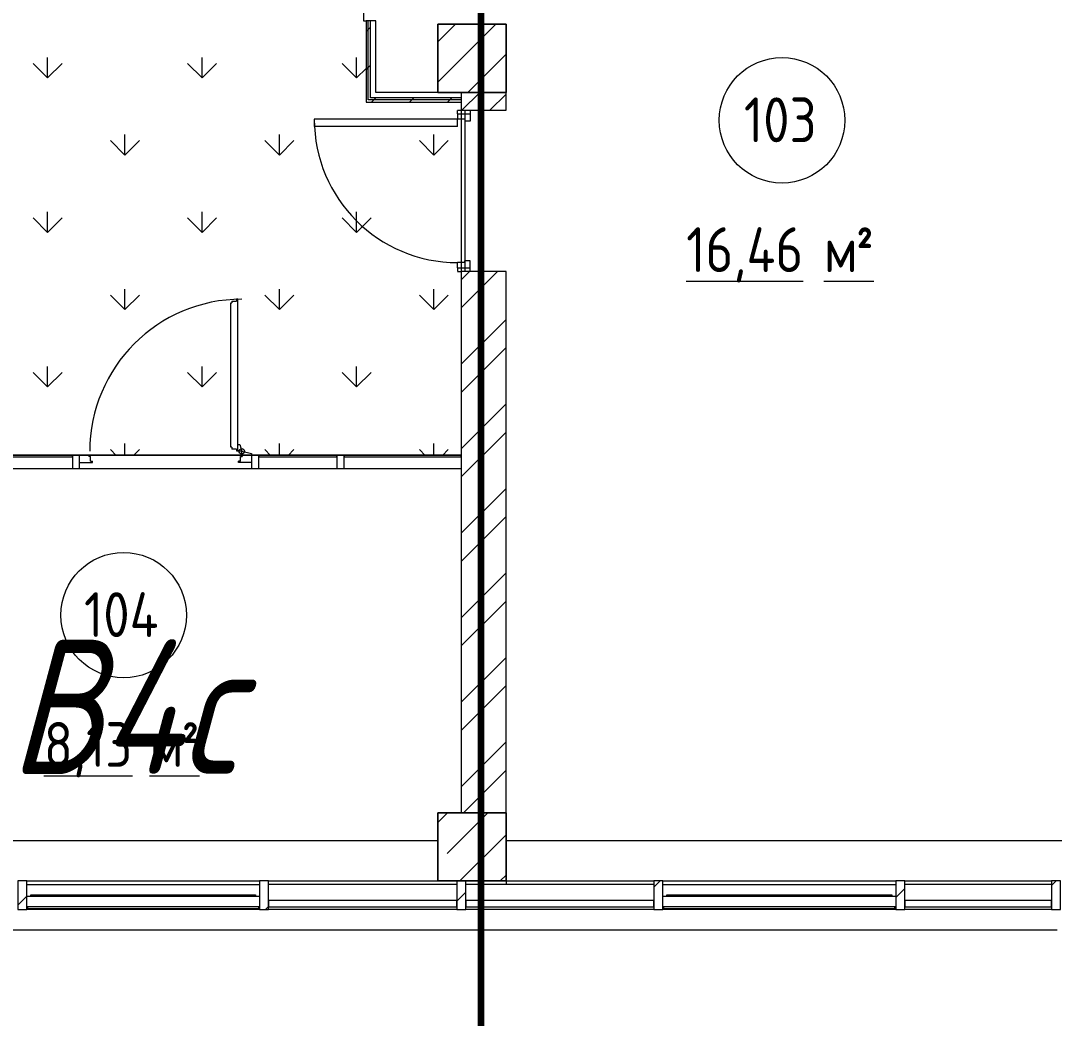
# Model space of a CAD drawing. Header units: millimetres. Extents: x -515342 to 330399, y -224905 to 507333.
# Drawn here: x -321022 to -315253, y -38691 to -33124 of the extents above; entities that cross this region are included whole.
import ezdxf

# ---------------------------------------------------------------- set-up
doc = ezdxf.new("R2010")
doc.units = ezdxf.units.MM
doc.linetypes.add('ASVP_Невидимые', pattern=[5, 3, -2])
doc.linetypes.add('ASVP_Штриховая_ш3 п1_5', pattern=[4.5, 3, -1.5])
doc.layers.get('0').update_dxf_attribs({"lineweight": 0})
for name, color, linetype, lineweight in [('Витраж', 7, 'Continuous', 0), ('Двери', 7, 'Continuous', 0), ('Линии разделители', 7, 'ASVP_Штриховая_ш3 п1_5', 0), ('Марки помещений', 7, 'Continuous', 0), ('Несущие колонны', 7, 'Continuous', 0), ('Окна', 7, 'Continuous', 0), ('Ответы', 4, 'Continuous', 0), ('Панели витража', 7, 'Continuous', 0), ('Перекрытие', 7, 'Continuous', 0), ('Стены внутренние', 7, 'Continuous', 0), ('Стены отделка', 7, 'Continuous', 0), ('Стены перегородки', 7, 'Continuous', 0), ('Стены штриховка', 7, 'Continuous', 0), ('экспертиза категории', 1, 'Continuous', 0), ('экспертиза условные обозначения', 1, 'Continuous', 0)]:
    doc.layers.add(name, color=color, linetype=linetype, lineweight=lineweight)
doc.styles.add('GOST Common_1', font='', dxfattribs={"width": 0.9, "height": 250})
doc.styles.add('GOST Common_2', font='', dxfattribs={"width": 0.9, "height": 250})
doc.styles.add('mytext', font='isocpeur.ttf', dxfattribs={"width": 0.8, "oblique": 14.999978})
doc.styles.get('GOST Common_1').set_extended_font_data('GOST Common')
doc.styles.get('GOST Common_2').set_extended_font_data('GOST Common')
pattern_1 = [(45, (-374753.14, -35598.53), (-106.066, 106.066), [])]

# ---------------------------------------------------------------- blocks, each defined once
blk = doc.blocks.new('Системная панель - АР_ПанельВитража_Cтеклопакет_Двухкамерный_36 мм-10100025-О_АР_П_1_0_000_План 1 этажа')
at = {"layer": 'Панели витража', "lineweight": 18}
for p, q in [((525, 36), (-525, 36)), ((-525, 36), (-525, 0)), ((-525, 0), (525, 0)), ((525, 0), (525, 36))]:
    blk.add_line(p, q, dxfattribs=at)
blk = doc.blocks.new('Прямоугольный импост - АР_Импост_50х140 _горизонтальный импост витража_-9706426-О_АР_П_1_0_000_План 1 этажа')
at = {"layer": 'Витраж'}
for p, q in [((53715, -2345.1), (52665, -2345.1)), ((53715, -2485.1), (52665, -2485.1))]:
    blk.add_line(p, q, dxfattribs=at)
blk = doc.blocks.new('Системная панель - АР_ПанельВитража_Cтеклопакет_Двухкамерный_36 мм-10100027-О_АР_П_1_0_000_План 1 этажа')
at = {"layer": 'Панели витража', "lineweight": 18}
for p, q in [((410, 36), (-410, 36)), ((-410, 36), (-410, 0)), ((-410, 0), (410, 0)), ((410, 0), (410, 36))]:
    blk.add_line(p, q, dxfattribs=at)
blk = doc.blocks.new('Прямоугольный импост - АР_Импост_50х140 _горизонтальный импост витража_-9962101-О_АР_П_1_0_000_План 1 этажа')
at = {"layer": 'Витраж'}
for p, q in [((59485, -2345.1), (58665, -2345.1)), ((59485, -2485.1), (58665, -2485.1))]:
    blk.add_line(p, q, dxfattribs=at)
blk = doc.blocks.new('Панели витража_Окно_Одностворчатое_ЭК69 - АР_Окно_Открывание Вверх-9962074-О_АР_П_1_0_000_План 1 этажа')
at = {"layer": 'Окна'}
for p, q in [((-650, 58.5), (650, 58.5)), ((-650, 0), (-650, 58.5)), ((-627.5, 67.5), (627.5, 67.5)), ((-627.5, 58.5), (-627.5, 67.5)), ((627.5, 67.5), (627.5, 58.5)), ((650, 58.5), (650, 0)), ((650, 0), (-650, 0)), ((-643.5, -10.5), (-643.5, 0)), ((643.5, 0), (643.5, -10.5)), ((643.5, -10.5), (-643.5, -10.5))]:
    blk.add_line(p, q, dxfattribs=at)
blk = doc.blocks.new('Прямоугольный импост - АР_Импост_50х160 _вертикальный импост витража_-9630991-О_АР_П_1_0_000_План 1 этажа')
at = {"layer": 'Витраж'}
h = blk.add_hatch(dxfattribs=at)
h.set_pattern_fill('FP_14', color=256, style=0, pattern_type=2)
h.set_pattern_definition([(315, (-59535, -2470.06), (106.066, 106.066), [])])
h.paths.add_polyline_path([(-50, 15), (0, 15), (0, -145), (-50, -145), (-50, -32.8)])
at = {"layer": 'Витраж', "lineweight": 18}
for p, q in [((-50, 15), (0, 15)), ((-50, -145), (-50, 15)), ((0, 15), (0, -145)), ((0, -145), (-50, -145))]:
    blk.add_line(p, q, dxfattribs=at)
blk = doc.blocks.new('Прямоугольный импост - АР_Импост_50х140 _горизонтальный импост витража_-9962069-О_АР_П_1_0_000_План 1 этажа')
at = {"layer": 'Витраж'}
for p, q in [((53765, -2345.1), (55065, -2345.1)), ((55065, -2485.1), (53765, -2485.1))]:
    blk.add_line(p, q, dxfattribs=at)
blk = doc.blocks.new('Прямоугольный импост - АР_Импост_50х160 _вертикальный импост витража_-V42-О_АР_П_1_0_000_План 1 этажа')
at = {"layer": 'Витраж'}
h = blk.add_hatch(dxfattribs=at)
h.set_pattern_fill('FP_24', color=256, style=0, pattern_type=2)
h.set_pattern_definition([(315, (-53740, -2470.06), (106.066, 106.066), [])])
h.paths.add_polyline_path([(-25, 15), (25, 15), (25, -145), (-25, -145), (-25, 0)])
at = {"layer": 'Витраж', "lineweight": 18}
for p, q in [((-25, 15), (25, 15)), ((-25, -145), (-25, 15)), ((25, 15), (25, 0)), ((25, -58.5), (25, -145)), ((25, -145), (-25, -145))]:
    blk.add_line(p, q, dxfattribs=at)
blk = doc.blocks.new('Прямоугольный импост - АР_Импост_50х160 _вертикальный импост витража_-V43-О_АР_П_1_0_000_План 1 этажа')
at = {"layer": 'Витраж'}
h = blk.add_hatch(dxfattribs=at)
h.set_pattern_fill('FP_25', color=256, style=0, pattern_type=2)
h.set_pattern_definition([(315, (-55090, -2470.06), (106.066, 106.066), [])])
h.paths.add_polyline_path([(-25, 15), (25, 15), (25, -145), (-25, -145), (-25, 0)])
at = {"layer": 'Витраж', "lineweight": 18}
for p, q in [((-25, 15), (25, 15)), ((-25, 0), (-25, 15)), ((25, 15), (25, -145)), ((-25, -145), (-25, -58.5)), ((25, -145), (-25, -145))]:
    blk.add_line(p, q, dxfattribs=at)
blk = doc.blocks.new('Прямоугольный импост - АР_Импост_50х160 _вертикальный импост витража_-V44-О_АР_П_1_0_000_План 1 этажа')
at = {"layer": 'Витраж'}
h = blk.add_hatch(dxfattribs=at)
h.set_pattern_fill('FP_26', color=256, style=0, pattern_type=2)
h.set_pattern_definition([(315, (-56190, -2470.06), (106.066, 106.066), [])])
h.paths.add_polyline_path([(-25, 15), (25, 15), (25, -145), (-25, -145), (-25, -32.8)])
at = {"layer": 'Витраж', "lineweight": 18}
for p, q in [((-25, 15), (25, 15)), ((-25, -145), (-25, 15)), ((25, 15), (25, -145))]:
    blk.add_line(p, q, dxfattribs=at)
blk = doc.blocks.new('Прямоугольный импост - АР_Импост_50х160 _вертикальный импост витража_-V45-О_АР_П_1_0_000_План 1 этажа')
at = {"layer": 'Витраж'}
h = blk.add_hatch(dxfattribs=at)
h.set_pattern_fill('FP_27', color=256, style=0, pattern_type=2)
h.set_pattern_definition([(315, (-57290, -2470.06), (106.066, 106.066), [])])
h.paths.add_polyline_path([(-25, 15), (25, 15), (25, -145), (-25, -145), (-25, 0)])
at = {"layer": 'Витраж', "lineweight": 18}
for p, q in [((-25, 15), (25, 15)), ((-25, -145), (-25, 15)), ((25, 15), (25, 0)), ((25, -58.5), (25, -145)), ((25, -145), (-25, -145))]:
    blk.add_line(p, q, dxfattribs=at)
blk = doc.blocks.new('Прямоугольный импост - АР_Импост_50х160 _вертикальный импост витража_-V46-О_АР_П_1_0_000_План 1 этажа')
at = {"layer": 'Витраж'}
h = blk.add_hatch(dxfattribs=at)
h.set_pattern_fill('FP_28', color=256, style=0, pattern_type=2)
h.set_pattern_definition([(315, (-58640, -2470.06), (106.066, 106.066), [])])
h.paths.add_polyline_path([(-25, 15), (25, 15), (25, -145), (-25, -145), (-25, 0)])
at = {"layer": 'Витраж', "lineweight": 18}
for p, q in [((-25, 15), (25, 15)), ((-25, 0), (-25, 15)), ((25, 15), (25, -145)), ((-25, -145), (-25, -58.5)), ((25, -145), (-25, -145))]:
    blk.add_line(p, q, dxfattribs=at)
blk = doc.blocks.new('СД_Люблино_Фасады_rvt-1-О_АР_П_1_0_000_План 1 этажа')
at = {"layer": 'Стены внутренние'}
for p, q in [((52850, -2100), (56060, -2100)), ((56440, -2100), (59655, -2100)), ((59515, -2600), (42205, -2600))]:
    blk.add_line(p, q, dxfattribs=at)
at = {"layer": 'Витраж', "lineweight": 9, "extrusion": (0, 0, -1), "rotation": 180}
for name, p in [('Прямоугольный импост - АР_Импост_50х160 _вертикальный импост витража_-V42-О_АР_П_1_0_000_План 1 этажа', (-53740, -2470.1)), ('Прямоугольный импост - АР_Импост_50х160 _вертикальный импост витража_-V43-О_АР_П_1_0_000_План 1 этажа', (-55090, -2470.1)), ('Прямоугольный импост - АР_Импост_50х160 _вертикальный импост витража_-V44-О_АР_П_1_0_000_План 1 этажа', (-56190, -2470.1)), ('Прямоугольный импост - АР_Импост_50х160 _вертикальный импост витража_-V45-О_АР_П_1_0_000_План 1 этажа', (-57290, -2470.1)), ('Прямоугольный импост - АР_Импост_50х160 _вертикальный импост витража_-V46-О_АР_П_1_0_000_План 1 этажа', (-58640, -2470.1)), ('Прямоугольный импост - АР_Импост_50х160 _вертикальный импост витража_-9630991-О_АР_П_1_0_000_План 1 этажа', (-59535, -2470.1))]:
    blk.add_blockref(name, p, dxfattribs=at)
at = {"layer": 'Витраж', "lineweight": 9}
for name, p in [('Прямоугольный импост - АР_Импост_50х140 _горизонтальный импост витража_-9962069-О_АР_П_1_0_000_План 1 этажа', (0, 0)), ('Прямоугольный импост - АР_Импост_50х140 _горизонтальный импост витража_-9706426-О_АР_П_1_0_000_План 1 этажа', (2450, 0)), ('Прямоугольный импост - АР_Импост_50х140 _горизонтальный импост витража_-9706426-О_АР_П_1_0_000_План 1 этажа', (3550, 0)), ('Прямоугольный импост - АР_Импост_50х140 _горизонтальный импост витража_-9962069-О_АР_П_1_0_000_План 1 этажа', (3550, 0)), ('Прямоугольный импост - АР_Импост_50х140 _горизонтальный импост витража_-9962101-О_АР_П_1_0_000_План 1 этажа', (0, 0))]:
    blk.add_blockref(name, p, dxfattribs=at)
at = {"layer": 'Окна', "lineweight": 9}
for p in [(54415, -2470.1), (57965, -2470.1)]:
    blk.add_blockref('Панели витража_Окно_Одностворчатое_ЭК69 - АР_Окно_Открывание Вверх-9962074-О_АР_П_1_0_000_План 1 этажа', p, dxfattribs=at)
at = {"layer": 'Панели витража', "lineweight": 9}
for name, p in [('Системная панель - АР_ПанельВитража_Cтеклопакет_Двухкамерный_36 мм-10100025-О_АР_П_1_0_000_План 1 этажа', (55640, -2470.1)), ('Системная панель - АР_ПанельВитража_Cтеклопакет_Двухкамерный_36 мм-10100025-О_АР_П_1_0_000_План 1 этажа', (56740, -2470.1)), ('Системная панель - АР_ПанельВитража_Cтеклопакет_Двухкамерный_36 мм-10100027-О_АР_П_1_0_000_План 1 этажа', (59075, -2470.1))]:
    blk.add_blockref(name, p, dxfattribs=at)
blk = doc.blocks.new('Дверь_Деревянная_1 полотно - АР_Дверь_Межкомнатная_800х2000h_полотно__Г_Л-10560736-О_АР_П_1_0_000_План 1 этажа')
at = {"layer": 'Двери', "lineweight": 18}
for p, q in [((400, 945), (360, 945)), ((360, 145), (360, 945)), ((400, 145), (400, 945)), ((-430, 145), (-400, 145)), ((-430, 145), (-430, 75)), ((-400, 105), (-400, 145)), ((360, 145), (400, 145)), ((430, 145), (400, 145)), ((400, 105), (400, 145)), ((430, 145), (430, 75)), ((-430, 75), (-390, 75)), ((-400, 105), (-390, 105)), ((-390, 75), (-390, 105)), ((400, 105), (390, 105)), ((390, 75), (390, 105)), ((430, 75), (390, 75))]:
    blk.add_line(p, q, dxfattribs=at)
at = {"layer": 'Двери', "linetype": 'ASVP_Невидимые', "lineweight": 18}
for p, q in [((-450, 145), (-450, 125)), ((-430, 145), (-450, 145)), ((430, 145), (450, 145)), ((450, 145), (450, 125)), ((-450, 75), (-430, 75)), ((450, 75), (430, 75))]:
    blk.add_line(p, q, dxfattribs=at)
at = {"layer": 'Двери', "lineweight": 18}
blk.add_arc((400, 145), 800, 90, 180, dxfattribs=at)
blk = doc.blocks.new('Колонна несущая_Железобетон_Прямоугольная - АР_Колонна_380x380 мм-8917115-О_АР_П_1_0_000_План 1 этажа')
at = {"layer": 'Несущие колонны'}
h = blk.add_hatch(dxfattribs=at)
h.set_pattern_fill('FP_8', color=256, style=0, pattern_type=2)
h.set_pattern_definition([(45, (-56250, -2264.94), (-224.5064, 224.5064), []), (45, (-56025.5, -2264.94), (-224.5064, 224.5064), [396.875, -79.375, 3.353, -76.022])])
h.paths.add_polyline_path([(190, -190), (190, 190), (-190, 190), (-190, -190)])
at = {"layer": 'Несущие колонны', "lineweight": 18}
for p, q in [((-190, -190), (-190, 190)), ((-190, 190), (190, 190)), ((190, 190), (-190, 190)), ((-190, 190), (-190, -190)), ((190, 190), (190, -190)), ((190, -190), (190, 190)), ((190, -190), (-190, -190)), ((-190, -190), (190, -190))]:
    blk.add_line(p, q, dxfattribs=at)
blk = doc.blocks.new('Колонна несущая_Железобетон_Прямоугольная - АР_Колонна_380x380 мм-V13-О_АР_П_1_0_000_План 1 этажа')
at = {"layer": 'Несущие колонны'}
h = blk.add_hatch(dxfattribs=at)
h.set_pattern_fill('FP_9', color=256, style=0, pattern_type=2)
h.set_pattern_definition([(45, (-56250, 2135.06), (-224.5064, 224.5064), []), (45, (-56025.5, 2135.06), (-224.5064, 224.5064), [396.875, -79.375, 3.353, -76.022])])
h.paths.add_polyline_path([(190, -190), (190, 190), (-190, 190), (-190, -190)])
at = {"layer": 'Несущие колонны', "lineweight": 18}
for p, q in [((-190, -190), (-190, 190)), ((-190, 190), (190, 190)), ((190, 190), (-190, 190)), ((-190, 190), (-190, -190)), ((190, 190), (190, -190)), ((190, -190), (190, 190)), ((190, -190), (-190, -190)), ((-190, -190), (190, -190))]:
    blk.add_line(p, q, dxfattribs=at)
blk = doc.blocks.new('Панели_Витраж МП-500_Заполнение - АР_ПанельВитража_МП-500_1 сторона_Стекло триплекс_8мм-9321900-О_АР_П_1_0_000_План 1 этажа')
at = {"layer": 'Панели витража', "lineweight": 18}
for p, q in [((430, 36.5), (-430, 36.5)), ((-430, 36.5), (-430, 28.5)), ((-430, 28.5), (430, 28.5)), ((430, 28.5), (430, 36.5))]:
    blk.add_line(p, q, dxfattribs=at)
blk = doc.blocks.new('Прямоугольный импост - АР_Импост_МП-500_40х75-9321898-О_АР_П_1_0_000_План 1 этажа')
at = {"layer": 'Витраж'}
for p, q in [((54020, 49.9), (53160, 49.9)), ((54020, -25.1), (53160, -25.1))]:
    blk.add_line(p, q, dxfattribs=at)
blk = doc.blocks.new('ПанелиВитражаМП500_Дверь_Алюминиевая_1 полотно - АР_Дверь_МП-500_Средник_РучкаПрямая_Л-9411880-О_АР_П_1_0_000_План 1 этажа')
at = {"layer": 'Двери', "lineweight": 18}
for p, q in [((363.5, 888), (370.5, 888)), ((363.5, 82), (363.5, 888)), ((370.5, 898), (370.5, 888)), ((370.5, 898), (396.5, 898)), ((403.5, 908), (396.5, 908)), ((396.5, 908), (396.5, 898)), ((403.5, 62), (403.5, 908)), ((370.5, 82), (363.5, 82)), ((370.5, 82), (370.5, 72)), ((396.5, 72), (370.5, 72)), ((396.5, 72), (396.5, 62)), ((396.5, 62), (403.5, 62)), ((403.5, 97), (415.5, 97)), ((403.5, 59.5), (403.5, 62)), ((425.5, 59.5), (403.5, 59.5)), ((415.5, 97), (425.5, 59.5)), ((425.5, 59.5), (480, 47.5)), ((425.5, 37.5), (425.5, 59.5)), ((-480, 37.5), (-428, 37.5)), ((-428, 37.5), (-428, 30.5)), ((-418, 30.5), (-428, 30.5)), ((-418, 4.5), (-418, 30.5)), ((-418, 4.5), (-408, 4.5)), ((-408, -2.5), (-408, 4.5)), ((418, 4.5), (408, 4.5)), ((408, -2.5), (408, 4.5)), ((418, 30.5), (428, 30.5)), ((418, 4.5), (418, 30.5)), ((425.5, 37.5), (480, 37.5)), ((480, 37.5), (428, 37.5)), ((428, 37.5), (428, 30.5)), ((480, 47.5), (480, 37.5)), ((-480, -2.5), (-408, -2.5)), ((480, -2.5), (408, -2.5))]:
    blk.add_line(p, q, dxfattribs=at)
blk.add_circle((425.5, 59.5), 15, dxfattribs=at)
blk.add_arc((425.5, 59.5), 848.5, 90, 180, dxfattribs=at)
blk = doc.blocks.new('Прямоугольный импост - АР_Импост_МП-500_40х75-9321926-О_АР_П_1_0_000_План 1 этажа')
at = {"layer": 'Витраж'}
for p, q in [((55020, 49.9), (54060, 49.9)), ((55020, -25.1), (54060, -25.1))]:
    blk.add_line(p, q, dxfattribs=at)
blk = doc.blocks.new('Прямоугольный импост - АР_Импост_МП-500_40х75-9225058-О_АР_П_1_0_000_План 1 этажа')
at = {"layer": 'Витраж', "lineweight": 18}
for p, q in [((-20, 37.5), (20, 37.5)), ((-20, -37.5), (-20, 37.5)), ((20, 37.5), (20, -37.5)), ((20, -37.5), (-20, -37.5))]:
    blk.add_line(p, q, dxfattribs=at)
blk = doc.blocks.new('Панели_Витраж МП-500_Заполнение - АР_ПанельВитража_МП-500_1 сторона_Стекло триплекс_8мм-9321929-О_АР_П_1_0_000_План 1 этажа')
at = {"layer": 'Панели витража', "lineweight": 18}
for p, q in [((218.3, 36.5), (-218.3, 36.5)), ((-218.3, 36.5), (-218.3, 28.5)), ((-218.3, 28.5), (218.3, 28.5)), ((218.3, 28.5), (218.3, 36.5))]:
    blk.add_line(p, q, dxfattribs=at)
blk = doc.blocks.new('Прямоугольный импост - АР_Импост_МП-500_40х75-9321927-О_АР_П_1_0_000_План 1 этажа')
at = {"layer": 'Витраж'}
for p, q in [((55496.7, 49.9), (55060, 49.9)), ((55496.7, -25.1), (55060, -25.1))]:
    blk.add_line(p, q, dxfattribs=at)
blk = doc.blocks.new('Панели_Витраж МП-500_Заполнение - АР_ПанельВитража_МП-500_1 сторона_Стекло триплекс_8мм-9321921-О_АР_П_1_0_000_План 1 этажа')
at = {"layer": 'Панели витража', "lineweight": 18}
for p, q in [((326.7, 36.5), (-326.7, 36.5)), ((-326.7, 36.5), (-326.7, 28.5)), ((-326.7, 28.5), (326.7, 28.5)), ((326.7, 28.5), (326.7, 36.5))]:
    blk.add_line(p, q, dxfattribs=at)
blk = doc.blocks.new('Прямоугольный импост - АР_Импост_МП-500_40х75-9321919-О_АР_П_1_0_000_План 1 этажа')
at = {"layer": 'Витраж'}
for p, q in [((56190, 49.9), (55536.7, 49.9)), ((56190, -25.1), (55536.7, -25.1))]:
    blk.add_line(p, q, dxfattribs=at)
blk = doc.blocks.new('ASVP_Марка_Помещение_ДваЗначения - Номер Площадь-685795-О_АР_П_1_0_000_План 1 этажа')
at = {"layer": 'Марки помещений'}
blk.add_circle((0, 0), 3.5, dxfattribs=at)

msp = doc.modelspace()

# ---------------------------------------------------------------- hatches: boundary and pattern name
at = {"layer": 'Стены внутренние'}
h = msp.add_hatch(dxfattribs=at)
h.set_pattern_fill('FP_11', color=256, style=0, pattern_type=2)
h.set_pattern_definition(pattern_1)
h.paths.add_polyline_path([(-319081.8233, -33578.5894), (-319081.8233, -33123.5894), (-319094.3233, -33123.5894), (-319094.3233, -33578.5894)])
h = msp.add_hatch(dxfattribs=at)
h.set_pattern_fill('FP_11', color=256, style=0, pattern_type=2)
h.set_pattern_definition(pattern_1)
h.paths.add_polyline_path([(-319069.3233, -33566.0894), (-319069.3233, -33123.5894), (-319081.8233, -33123.5894), (-319081.8233, -33566.0894)])
h = msp.add_hatch(dxfattribs=at)
h.set_pattern_fill('FP_11', color=256, style=0, pattern_type=2)
h.set_pattern_definition(pattern_1)
h.paths.add_polyline_path([(-318563.1427, -33578.5894), (-318563.1427, -33566.0894), (-319081.8233, -33566.0894), (-319081.8233, -33578.5894), (-318831.6756, -33578.5894)])
h = msp.add_hatch(dxfattribs=at)
h.set_pattern_fill('FP_11', color=256, style=0, pattern_type=2)
h.set_pattern_definition(pattern_1)
h.paths.add_polyline_path([(-318831.6756, -33566.0894), (-318563.1427, -33566.0894), (-318563.1427, -33553.5894), (-319069.3233, -33553.5894), (-319069.3233, -33566.0894), (-319039.3233, -33566.0894)])
h = msp.add_hatch(dxfattribs=at)
h.set_pattern_fill('FP_2', color=256, style=0, pattern_type=2)
h.set_pattern_definition([(45, (-374753.14, -35598.53), (-235.7317, 235.7317), []), (45, (-374596, -35598.53), (-235.7317, 235.7317), [])])
h.paths.add_polyline_path([(-318563.1427, -37543.5894), (-318313.1427, -37543.5894), (-318313.1427, -34523.5894), (-318563.1427, -34523.5894), (-318563.1427, -35859.025)])
h.paths.add_polyline_path([(-318563.1427, -33623.5894), (-318313.1427, -33623.5894), (-318313.1427, -33523.5894), (-318563.1427, -33523.5894), (-318563.1427, -33578.5894)])
at = {"layer": 'экспертиза условные обозначения'}
h = msp.add_hatch(dxfattribs=at)
h.set_pattern_fill('GRASS', color=6, scale=24)
h.set_pattern_definition([(90, (-374753.14, -35598.53), (-431.0523, 431.0523), [114.3, -747.8046]), (45, (-374753.14, -35598.5), (-431.052, 431.052), [114.3, -495.3]), (135, (-374753.14, -35598.5), (-431.052, -431.052), [114.3, -495.3])])
h.paths.add_polyline_path([(-329188.1427, -26618.5295), (-321868.1427, -26618.5295), (-321868.1427, -26208.5295), (-319468.1427, -26208.5295), (-319468.1427, -26403.5295), (-319078.1427, -26403.5295), (-319078.1427, -26598.5295), (-318698.1427, -26598.5295), (-318698.1427, -32623.5894), (-319107.5603, -32623.5894), (-319107.5603, -33123.5894), (-319094.3233, -33123.5894), (-319094.3233, -33578.5894), (-318563.1427, -33578.5894), (-318563.1427, -35549.5894), (-325729.6427, -35549.5894), (-325729.6427, -37543.5894), (-325883.1427, -37543.5894), (-325883.1427, -37923.5894), (-329073.1427, -37923.5894), (-329073.1427, -33578.5894), (-328678.9699, -33578.5894), (-328678.9699, -32623.5894), (-329188.1427, -32623.5894)])

# ---------------------------------------------------------------- linework, layer by layer
at = {"layer": 'Линии разделители'}
for p, q in [((-320988.1427, -37923.5894), (-319688.1427, -37923.5894)), ((-319638.1427, -37923.5894), (-318693.1427, -37923.5894)), ((-318313.1427, -37923.5894), (-317488.1427, -37923.5894)), ((-318313.1427, -37923.5894), (-318313.1427, -37943.5894)), ((-317438.1427, -37923.5894), (-316138.1427, -37923.5894)), ((-316088.1427, -37923.5894), (-315268.1427, -37923.5894))]:
    msp.add_line(p, q, dxfattribs=at)
at = {"layer": 'Ответы', "lineweight": 90}
msp.add_lwpolyline([(-322124.0711, -18420.4281), (-322124.0711, -22376.3283), (-319279.1036, -22376.3283), (-319279.1036, -26391.9802), (-318454.3841, -26391.9802), (-318454.3841, -39169.8943)], dxfattribs=at)
at = {"layer": 'Перекрытие'}
for p, q in [((-318543.1427, -33623.5894), (-318543.1427, -34523.5894)), ((-320988.1427, -37923.5894), (-319688.1427, -37923.5894)), ((-319638.1427, -37923.5894), (-318693.1427, -37923.5894)), ((-318313.1427, -37923.5894), (-317488.1427, -37923.5894)), ((-317438.1427, -37923.5894), (-316138.1427, -37923.5894)), ((-316088.1427, -37923.5894), (-315268.1427, -37923.5894))]:
    msp.add_line(p, q, dxfattribs=at)
at = {"layer": 'Стены отделка'}
for p, q in [((-319094.3233, -33123.5894), (-319094.3233, -33578.5894)), ((-319039.3233, -33123.5894), (-319094.3233, -33123.5894)), ((-319039.3233, -33523.5894), (-319039.3233, -33123.5894)), ((-318693.1427, -33523.5894), (-319039.3233, -33523.5894)), ((-319094.3233, -33578.5894), (-318563.1427, -33578.5894))]:
    msp.add_line(p, q, dxfattribs=at)
at = {"layer": 'Стены перегородки'}
for p, q in [((-318563.1427, -33523.5894), (-318563.1427, -33623.5894)), ((-318313.1427, -33623.5894), (-318313.1427, -33523.5894)), ((-318563.1427, -33623.5894), (-318313.1427, -33623.5894)), ((-318313.1427, -34523.5894), (-318563.1427, -34523.5894)), ((-318563.1427, -34523.5894), (-318563.1427, -37543.5894)), ((-318313.1427, -37543.5894), (-318313.1427, -34523.5894))]:
    msp.add_line(p, q, dxfattribs=at)
at = {"layer": 'Стены штриховка'}
for p, q in [((-319081.8233, -33566.0894), (-319081.8233, -33123.5894)), ((-319069.3233, -33553.5894), (-319069.3233, -33123.5894)), ((-318563.1427, -33566.0894), (-319081.8233, -33566.0894)), ((-318563.1427, -33553.5894), (-319069.3233, -33553.5894))]:
    msp.add_line(p, q, dxfattribs=at)
at = {"layer": 'экспертиза условные обозначения', "color": 6}
msp.add_lwpolyline([(-329188.1427, -26618.5295), (-321868.1427, -26618.5295), (-321868.1427, -26208.5295), (-319468.1427, -26208.5295), (-319468.1427, -26403.5295), (-319078.1427, -26403.5295), (-319078.1427, -26598.5295), (-318698.1427, -26598.5295), (-318698.1427, -32623.5894), (-319107.5603, -32623.5894), (-319107.5603, -33123.5894), (-319094.3233, -33123.5894), (-319094.3233, -33578.5894), (-318563.1427, -33578.5894), (-318563.1427, -35549.5894), (-325729.6427, -35549.5894), (-325729.6427, -37543.5894), (-325883.1427, -37543.5894), (-325883.1427, -37923.5894), (-329073.1427, -37923.5894)], dxfattribs=at)

# ---------------------------------------------------------------- block references
msp.add_blockref('СД_Люблино_Фасады_rvt-1-О_АР_П_1_0_000_План 1 этажа', (-374753.1427, -35598.5295))
at = {"layer": 'Витраж'}
for name in ['Прямоугольный импост - АР_Импост_МП-500_40х75-9321898-О_АР_П_1_0_000_План 1 этажа', 'Прямоугольный импост - АР_Импост_МП-500_40х75-9321926-О_АР_П_1_0_000_План 1 этажа', 'Прямоугольный импост - АР_Импост_МП-500_40х75-9321927-О_АР_П_1_0_000_План 1 этажа', 'Прямоугольный импост - АР_Импост_МП-500_40х75-9321919-О_АР_П_1_0_000_План 1 этажа']:
    msp.add_blockref(name, (-374753.1427, -35598.5295), dxfattribs=at)
at = {"layer": 'Витраж', "extrusion": (0, 0, -1), "rotation": 180}
for p in [(320713.1427, -35586.0894), (319713.1427, -35586.0894), (319236.476, -35586.0894)]:
    msp.add_blockref('Прямоугольный импост - АР_Импост_МП-500_40х75-9225058-О_АР_П_1_0_000_План 1 этажа', p, dxfattribs=at)
at = {"layer": 'Двери', "rotation": 89.99999999999972}
msp.add_blockref('Дверь_Деревянная_1 полотно - АР_Дверь_Межкомнатная_800х2000h_полотно__Г_Л-10560736-О_АР_П_1_0_000_План 1 этажа', (-318438.1427, -34073.5894), dxfattribs=at)
at = {"layer": 'Двери'}
msp.add_blockref('ПанелиВитражаМП500_Дверь_Алюминиевая_1 полотно - АР_Дверь_МП-500_Средник_РучкаПрямая_Л-9411880-О_АР_П_1_0_000_План 1 этажа', (-320213.1427, -35586.0894), dxfattribs=at)
at = {"layer": 'Марки помещений', "xscale": 99.99999999999993, "yscale": 99.99999999999993, "zscale": 99.99999999999993}
for p in [(-316772.8603, -33679.6616), (-320447.0223, -36440.937)]:
    msp.add_blockref('ASVP_Марка_Помещение_ДваЗначения - Номер Площадь-685795-О_АР_П_1_0_000_План 1 этажа', p, dxfattribs=at)
at = {"layer": 'Несущие колонны'}
for name, p in [('Колонна несущая_Железобетон_Прямоугольная - АР_Колонна_380x380 мм-8917115-О_АР_П_1_0_000_План 1 этажа', (-318503.1427, -33333.5894)), ('Колонна несущая_Железобетон_Прямоугольная - АР_Колонна_380x380 мм-V13-О_АР_П_1_0_000_План 1 этажа', (-318503.1427, -37733.5894))]:
    msp.add_blockref(name, p, dxfattribs=at)
at = {"layer": 'Панели витража'}
for name, p in [('Панели_Витраж МП-500_Заполнение - АР_ПанельВитража_МП-500_1 сторона_Стекло триплекс_8мм-9321900-О_АР_П_1_0_000_План 1 этажа', (-321163.1427, -35586.0894)), ('Панели_Витраж МП-500_Заполнение - АР_ПанельВитража_МП-500_1 сторона_Стекло триплекс_8мм-9321929-О_АР_П_1_0_000_План 1 этажа', (-319474.8093, -35586.0894)), ('Панели_Витраж МП-500_Заполнение - АР_ПанельВитража_МП-500_1 сторона_Стекло триплекс_8мм-9321921-О_АР_П_1_0_000_План 1 этажа', (-318889.8093, -35586.0894))]:
    msp.add_blockref(name, p, dxfattribs=at)

# ---------------------------------------------------------------- texts
at = {"layer": 'Марки помещений', "char_height": 250, "attachment_point": 1}
for s, insert, width, style in [('103', (-316985.2676, -33551.9365), 526.708687, 'GOST Common_1'), ('\\L16,46 ', (-317307.4538, -34276.467), 930.759187, 'GOST Common_1'), ('\\L\\fGOST Common|b0|i0|c238|p34|;\\W.9;\\L²', (-316360.9069, -34276.467), 165.949312, 'GOST Common_2'), ('\\L\\fGOST Common|b0|i0|c204|p34|;\\W.9;\\Lм', (-316539.5006, -34276.467), 216.455625, 'GOST Common_1'), ('104', (-320667.9795, -36313.2119), 548.35425, 'GOST Common_1'), ('\\L8,13 ', (-320892.0657, -37037.7424), 714.303562, 'GOST Common_1'), ('\\L\\fGOST Common|b0|i0|c238|p34|;\\W.9;\\L²', (-320124.1126, -37037.7424), 165.949312, 'GOST Common_2'), ('\\L\\fGOST Common|b0|i0|c204|p34|;\\W.9;\\Lм', (-320302.7063, -37037.7424), 216.455625, 'GOST Common_1')]:
    msp.add_mtext(s, dxfattribs=dict(at, insert=insert, width=width, style=style))
at = {"layer": 'экспертиза категории', "lineweight": 50, "insert": (-321084.9665, -36577.6917), "char_height": 750, "attachment_point": 1, "style": 'mytext'}
msp.add_mtext_dynamic_manual_height_columns('В4с', width=2459.427233, gutter_width=17359.7713, heights=[0], dxfattribs=at)

doc.saveas('drawing.dxf')
